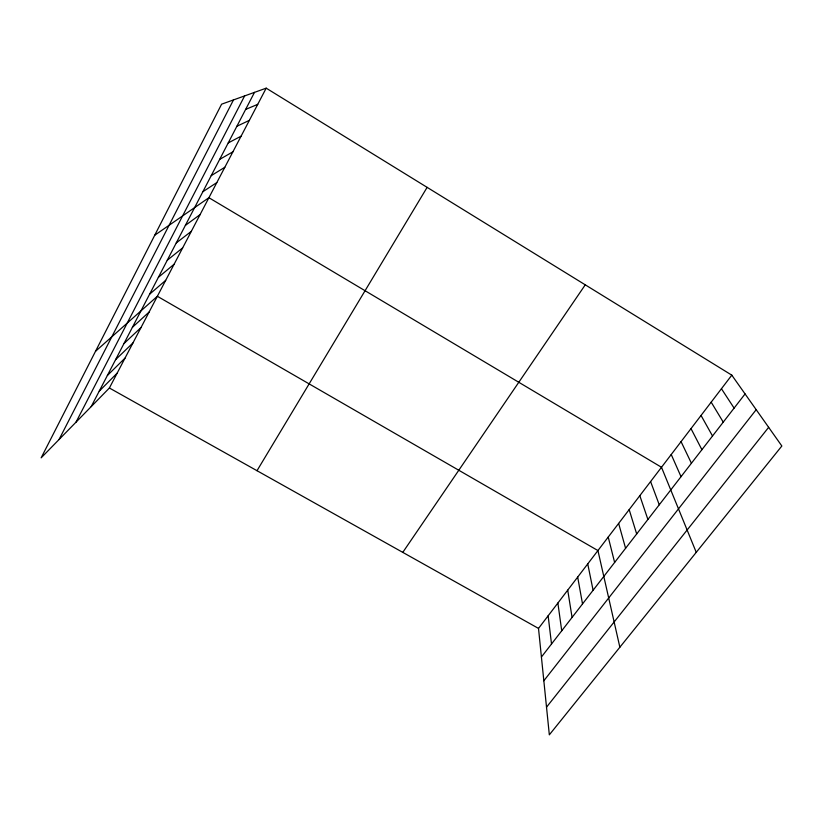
<?xml version="1.0" encoding="UTF-8"?>
<svg xmlns="http://www.w3.org/2000/svg" width="823" height="823" viewBox="0 0 823 823"><rect width="100%" height="100%" fill="white"/><g stroke="black" fill="none" stroke-linecap="round" stroke-linejoin="round"><path stroke-width="1.23" d="M59.04 439.533L233.485 99.912M76.004 422.178L244.626 95.91M91.188 406.624L254.502 92.361M266.199 88.164L221.603 104.182L41.15 457.845L109.387 388.003L266.199 88.164L731.801 375.154L781.85 446.004L549.332 734.836L538.509 628.412L731.801 375.154M257.002 470.715L427.127 187.356M402.786 552.377L585.256 284.83M541.421 657.021L745.072 393.939M543.838 680.775L756.193 409.679M546.513 707.163L768.651 427.322M99.233 391.162L117.144 373.169M107.371 375.494L124.993 358.149M115.611 359.641L132.945 342.954M123.944 343.592L140.98 327.585M132.39 327.338L149.117 312.03M95.509 351.318L157.358 296.28L597.93 550.556L619.863 647.217M149.611 294.212L165.69 280.355M158.376 277.341L174.116 264.224M167.264 260.243L182.655 247.898M176.256 242.929L191.296 231.376M185.381 225.389L200.051 214.649M154.734 235.224L208.908 197.715L661.497 467.269L696.248 552.346M202.869 191.718L216.819 182.583M211.223 175.649L224.823 167.285M219.679 159.384L232.909 151.813M228.228 142.924L241.098 136.165M236.88 126.269L249.369 120.343M245.635 109.418L257.743 104.346M109.387 388.003L538.509 628.412M721.442 388.734L734.095 408.105M711.185 402.169L723.252 422.127M701.042 415.461L712.523 435.984M691.001 428.618L701.906 449.697M681.063 441.632L691.413 463.256M671.229 454.522L681.022 476.671M650.592 481.558L659.254 504.787M639.821 495.672L647.896 519.467M629.173 509.632L636.673 533.962M618.639 523.428L625.583 548.283M608.228 537.069L614.627 562.438M587.745 563.899L593.095 590.256M577.684 577.088L582.519 603.917M567.726 590.132L572.067 617.425M557.881 603.033L561.728 630.778M548.139 615.789L551.513 643.977"/></g></svg>
